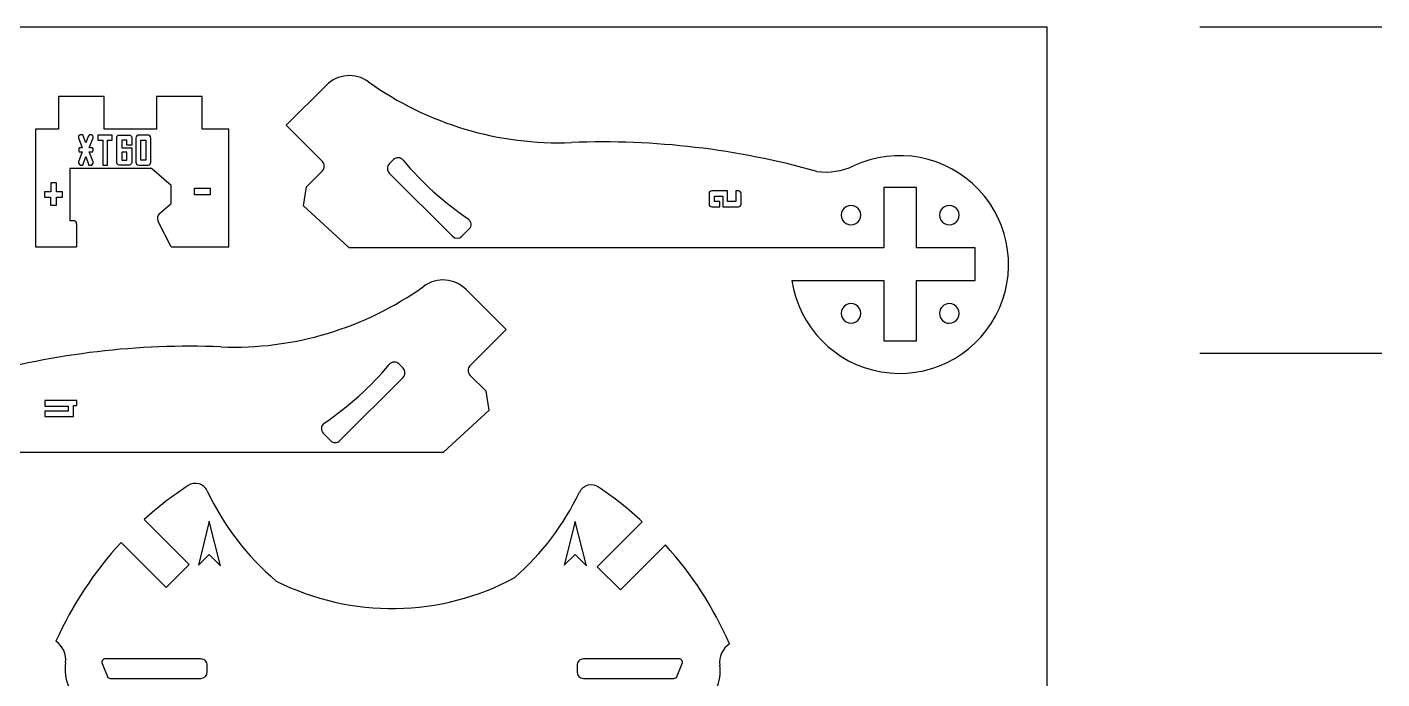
# Model space of a CAD drawing. Extents: x 699 to 13006, y 967 to 6587.
# Drawn here: x 3658 to 4246, y 4528 to 4811 of the extents above; entities that cross this region are included whole.
import ezdxf

# ---------------------------------------------------------------- set-up
doc = ezdxf.new("R2010")
doc.units = 0
doc.layers.add('Plantilla_LASERCUT_Illustrator_V2.0', color=7, linetype='CONTINUOUS')

msp = doc.modelspace()

# ---------------------------------------------------------------- linework, layer by layer
at = {"layer": 'Plantilla_LASERCUT_Illustrator_V2.0', "color": 7}
msp.add_lwpolyline([(699.319983, 2259.409869), (4100.894897, 2259.409869), (4100.894897, 4810.590805), (699.319983, 4810.590805)], close=True, dxfattribs=at)
for points in [[(4246.150294, 4810.590605), (4167.145296, 4810.590605)], [(4246.150294, 4668.858208), (4167.145296, 4668.858208)]]:
    msp.add_lwpolyline(points, dxfattribs=at)
at = {"layer": 'Plantilla_LASERCUT_Illustrator_V2.0', "color": 5}
for points in [[(3671.75825, 4780.423195), (3671.75825, 4766.259406)], [(3691.587552, 4780.423195), (3671.75825, 4780.423195)], [(3691.587552, 4766.259406), (3691.587552, 4780.423195)], [(3714.249605, 4780.423195), (3714.249605, 4766.259406)], [(3734.0789, 4780.423195), (3714.249605, 4780.423195)], [(3734.0789, 4766.259406), (3734.0789, 4780.423195)], [(3786.319325, 4752.264774), (3770.620715, 4767.96338), (3788.027712, 4785.370375)], [(3671.75825, 4766.259406), (3661.843595, 4766.259406)], [(3661.843595, 4766.259406), (3661.843595, 4715.269797)], [(3714.249605, 4766.259406), (3691.587552, 4766.259406)], [(3745.693205, 4766.259406), (3734.0789, 4766.259406)], [(3745.693205, 4715.269797), (3745.693205, 4766.259406)], [(3815.36372, 4751.263242), (3817.161117, 4753.060635)], [(3715.665305, 4729.698581), (3720.623307, 4734.036809), (3720.623307, 4741.826895), (3712.125035, 4749.262897), (3676.71557, 4749.262897), (3676.71557, 4726.600805), (3678.24026, 4726.600805)], [(3797.862432, 4714.716852), (3778.063715, 4732.957558), (3779.348322, 4741.287645), (3786.319325, 4748.258645)], [(3842.829305, 4719.791525), (3815.36372, 4747.257113)], [(4069.631645, 4700.553072), (4069.631645, 4714.716852), (4044.13682, 4714.716852), (4044.13682, 4740.919866), (4029.97307, 4740.919866), (4029.97307, 4714.716852), (3797.862432, 4714.716852)], [(3679.656635, 4725.184467), (3679.656635, 4715.269797)], [(3720.623307, 4715.269797), (3715.00727, 4726.279497)], [(3850.012722, 4722.968825), (3846.835422, 4719.791525)], [(3661.843595, 4715.269797), (3679.656635, 4715.269797)], [(3720.623307, 4715.269797), (3745.693205, 4715.269797)], [(3990.115348, 4700.553072), (4029.97307, 4700.553072), (4029.97307, 4674.350075), (4044.13682, 4674.350075), (4044.13682, 4700.553072)], [(4044.13682, 4700.553072), (4069.631645, 4700.553072)], [(3866.075795, 4679.26613), (3848.66876, 4696.673165)], [(3850.377222, 4663.567527), (3866.075795, 4679.26613)], [(3821.332827, 4662.565992), (3819.535385, 4664.36339)], [(3793.86722, 4631.094282), (3821.332827, 4658.559867)], [(3857.348172, 4652.5904), (3850.377222, 4659.561402)], [(3858.632757, 4644.260315), (3857.348172, 4652.5904)], [(3838.83404, 4626.01961), (3858.632757, 4644.260315)], [(3786.683765, 4634.271582), (3789.861087, 4631.094282)], [(3606.72344, 4626.01961), (3838.83404, 4626.01961)], [(3698.991612, 4586.914917), (3718.519467, 4567.35248), (3728.534772, 4577.367785), (3709.006917, 4596.930222)], [(3925.165933, 4595.894105), (3905.638093, 4576.366257), (3915.653398, 4566.350945), (3935.181245, 4585.8788)], [(3690.709737, 4534.425529), (3693.1889, 4528.276984)], [(3733.520307, 4536.371577), (3692.023355, 4536.371577)], [(3736.353065, 4530.706054), (3736.353065, 4533.538812)], [(3896.818265, 4533.538812), (3896.818265, 4530.706054)], [(3941.147975, 4536.371577), (3899.651023, 4536.371577)], [(3939.982438, 4528.276984), (3942.461593, 4534.425529)], [(3694.646337, 4527.873304), (3733.520307, 4527.873304)], [(3899.651023, 4527.873304), (3938.524993, 4527.873304)]]:
    msp.add_lwpolyline(points, dxfattribs=at)
at = {"layer": 'Plantilla_LASERCUT_Illustrator_V2.0', "color": 3}
for points in [[(3686.60187, 4758.148171), (3685.087883, 4758.148171), (3686.820728, 4762.566225), (3686.820728, 4763.253767), (3686.212133, 4763.862361), (3685.759433, 4763.862361), (3685.243778, 4763.894341), (3684.728123, 4763.144841), (3683.666828, 4760.364695), (3682.339718, 4763.862363), (3681.13752, 4763.862363), (3680.52792, 4763.253768), (3680.52792, 4762.566227), (3681.995948, 4758.148173), (3680.808735, 4758.148173)], [(3698.153175, 4763.722455), (3702.4623, 4763.722455)], [(3710.535915, 4763.722455), (3706.6635, 4763.722455)], [(3680.574893, 4757.288745), (3680.574893, 4757.13285)], [(3697.07589, 4751.808398), (3697.07589, 4762.645173)], [(3703.540583, 4762.645173), (3703.540583, 4759.381349), (3701.385015, 4759.381349), (3701.385015, 4761.535912), (3699.230453, 4761.535912), (3699.230453, 4758.17915), (3703.540583, 4758.17915), (3703.540583, 4751.808398)], [(3705.367365, 4762.426319), (3705.367365, 4752.011262)], [(3711.831053, 4752.011262), (3711.831053, 4762.426319)], [(3680.699805, 4756.414329), (3682.073895, 4756.414329), (3680.52792, 4752.16716), (3680.52792, 4751.480618), (3681.13752, 4750.731117), (3682.339718, 4750.731117), (3683.666828, 4754.368692), (3685.009935, 4750.731117), (3686.212133, 4750.731117), (3686.820728, 4751.480618), (3686.820728, 4752.16716), (3685.087883, 4756.492276), (3686.539913, 4756.492275)], [(3702.4623, 4750.731116), (3698.153175, 4750.731116)], [(3706.6635, 4750.731116), (3710.753775, 4750.731116)], [(3962.098276, 4734.881419), (3962.098276, 4739.486349), (3955.306006, 4739.486349)], [(3966.856703, 4739.486349), (3965.705468, 4739.486349), (3965.705468, 4734.881419), (3962.098276, 4734.881419)], [(3954.154771, 4738.335117), (3954.154771, 4733.730186)], [(3955.306006, 4732.578953), (3958.778888, 4732.578953), (3958.778888, 4734.881419), (3956.476426, 4734.881419), (3956.476426, 4737.183884), (3960.064433, 4737.183884), (3960.064433, 4732.578953), (3966.856703, 4732.578953)], [(3968.007931, 4733.730186), (3968.007931, 4738.335117)]]:
    msp.add_lwpolyline(points, dxfattribs=at)
for points in [[(3693.062565, 4761.520923), (3695.13918, 4761.520923), (3695.13918, 4763.722455), (3688.893345, 4763.722455), (3688.893345, 4761.520923), (3690.96996, 4761.520923), (3690.96996, 4750.731116), (3693.062565, 4750.731116)], [(3710.535915, 4763.722455)], [(3707.521928, 4752.86969), (3707.521928, 4761.535912), (3709.67649, 4761.535912), (3709.67649, 4752.86969)], [(3701.385015, 4756.27442), (3699.230453, 4756.27442), (3699.230453, 4752.901668), (3701.385015, 4752.901668)], [(3670.901235, 4736.828157), (3673.466108, 4736.828157), (3673.466108, 4739.035719), (3670.901235, 4739.035719), (3670.901235, 4743.027751), (3668.413223, 4743.027751), (3668.413223, 4739.035719), (3665.761793, 4739.035719), (3665.761793, 4736.828157), (3668.326665, 4736.828157), (3668.326665, 4733.322924), (3670.901235, 4733.322924)], [(3730.867793, 4740.655576), (3737.535638, 4740.655576), (3737.535638, 4737.738639), (3730.867793, 4737.738639)], [(3667.565828, 4646.129041), (3675.931455, 4646.129041), (3675.931455, 4643.826578), (3665.800605, 4643.826578), (3665.800605, 4641.524116), (3678.233918, 4641.524116), (3678.233918, 4646.282543), (3679.692143, 4646.282543), (3679.692143, 4648.469881), (3665.800605, 4648.469881), (3665.800605, 4646.129041)], [(3737.233748, 4596.092491), (3732.4989, 4577.066176), (3737.233748, 4581.715081), (3742.140473, 4576.804351)], [(3896.051235, 4596.065513), (3891.31539, 4577.043196), (3896.051235, 4581.688096), (3900.95796, 4576.781371)]]:
    msp.add_lwpolyline(points, close=True, dxfattribs=at)
at = {"layer": 'Plantilla_LASERCUT_Illustrator_V2.0', "color": 5}
for points in [[(4015.72427, 4724.71649)], [(4058.38562, 4724.71649)], [(4015.72427, 4682.06228)], [(4058.38562, 4682.05517)]]:
    msp.add_lwpolyline(points, close=True, dxfattribs=at)
for points in [[(3806.29223, 4786.86868), (3800.657621, 4790.905733), (3792.929071, 4790.271732), (3788.027712, 4785.370375)], [(3806.29223, 4786.86868), (3831.91069, 4768.513716), (3862.919056, 4759.227118), (3894.40943, 4760.478738)], [(4000.930895, 4747.917161), (3966.302951, 4757.668384), (3930.355774, 4761.907466), (3894.40943, 4760.478738)], [(4071.203179, 4740.013407), (4057.213462, 4754.810378), (4035.31915, 4758.983571), (4016.86727, 4750.370173)], [(3787.149023, 4750.26171), (3787.149023, 4751.013005), (3786.850572, 4751.733529), (3786.319325, 4752.264774)], [(3815.36372, 4751.263242), (3814.832473, 4750.731996), (3814.534022, 4750.011472), (3814.534022, 4749.260177)], [(3819.286766, 4753.887677), (3818.49363, 4753.922032), (3817.722475, 4753.621993), (3817.161117, 4753.060635)], [(3821.33294, 4752.879932), (3820.822225, 4753.487727), (3820.079902, 4753.853322), (3819.286766, 4753.887677)], [(3821.33294, 4752.879932), (3829.545402, 4743.106383), (3839.058005, 4734.503898), (3849.605465, 4727.312382)], [(3786.319325, 4748.258645), (3786.850572, 4748.78989), (3787.149023, 4749.510414), (3787.149023, 4750.26171)], [(3814.534022, 4749.260177), (3814.534022, 4748.508882), (3814.832473, 4747.788358), (3815.36372, 4747.257113)], [(4000.930895, 4747.917161), (4006.368486, 4747.173816), (4011.904925, 4748.026015), (4016.86727, 4750.370173)], [(4078.498623, 4685.182485), (4088.132549, 4703.122663), (4085.192896, 4725.216437), (4071.203179, 4740.013407)], [(3715.665305, 4729.698581), (3714.688763, 4728.844113), (3714.417641, 4727.435389), (3715.00727, 4726.279497)], [(4012.04441, 4731.090194), (4011.285375, 4729.775507), (4011.285375, 4728.155745), (4012.04441, 4726.841058)], [(4015.72427, 4733.214762), (4014.2062, 4733.214762), (4012.803445, 4732.404882), (4012.04441, 4731.090194)], [(4019.40413, 4731.090194), (4018.645095, 4732.404882), (4017.24234, 4733.214762), (4015.72427, 4733.214762)], [(4019.40413, 4726.841058), (4020.163165, 4728.155745), (4020.163165, 4729.775507), (4019.40413, 4731.090194)], [(4054.70576, 4731.090194), (4053.946725, 4729.775507), (4053.946725, 4728.155745), (4054.70576, 4726.841058)], [(4058.38562, 4733.214762), (4056.86755, 4733.214762), (4055.464795, 4732.404882), (4054.70576, 4731.090194)], [(4062.06548, 4731.090194), (4061.306445, 4732.404882), (4059.903691, 4733.214762), (4058.38562, 4733.214762)], [(4062.06548, 4726.841058), (4062.824515, 4728.155745), (4062.824515, 4729.775507), (4062.06548, 4731.090194)], [(3679.656635, 4725.184467), (3679.656612, 4725.966694), (3679.022486, 4726.600803), (3678.24026, 4726.600805)], [(3850.830048, 4725.236329), (3850.751305, 4726.076154), (3850.302393, 4726.837201), (3849.605465, 4727.312382)], [(3850.012722, 4722.968825), (3850.609173, 4723.565275), (3850.908791, 4724.396505), (3850.830048, 4725.236329)], [(4012.04441, 4726.841058), (4012.803445, 4725.526371), (4014.2062, 4724.71649), (4015.72427, 4724.71649)], [(4015.72427, 4724.71649), (4017.24234, 4724.71649), (4018.645095, 4725.526371), (4019.40413, 4726.841058)], [(4054.70576, 4726.841058), (4055.464795, 4725.526371), (4056.86755, 4724.71649), (4058.38562, 4724.71649)], [(4058.38562, 4724.71649), (4059.903691, 4724.71649), (4061.306445, 4725.526371), (4062.06548, 4726.841058)], [(3842.829305, 4719.791525), (3843.935565, 4718.685268), (3845.729163, 4718.685268), (3846.835422, 4719.791525)], [(3742.287087, 4671.781497), (3773.777464, 4670.529878), (3804.785834, 4679.816479), (3830.404295, 4698.171447)], [(3848.66876, 4696.673165), (3843.767403, 4701.574486), (3836.038888, 4702.208476), (3830.404295, 4698.171447)], [(3990.115348, 4700.553072), (3993.126929, 4680.413736), (4008.699014, 4664.467369), (4028.761156, 4660.978396)], [(4012.04441, 4688.435984), (4011.285375, 4687.121297), (4011.285375, 4685.501535), (4012.04441, 4684.186848)], [(4015.72427, 4690.560552), (4014.2062, 4690.560552), (4012.803445, 4689.750671), (4012.04441, 4688.435984)], [(4019.40413, 4688.435984), (4018.645095, 4689.750671), (4017.24234, 4690.560552), (4015.72427, 4690.560552)], [(4019.40413, 4684.186848), (4020.163165, 4685.501535), (4020.163165, 4687.121297), (4019.40413, 4688.435984)], [(4058.38562, 4690.553442), (4056.040809, 4690.550726), (4054.141403, 4688.649119), (4054.141403, 4686.304306)], [(4062.069584, 4688.430296), (4061.309454, 4689.745706), (4059.904863, 4690.555202), (4058.38562, 4690.553442)], [(4062.069584, 4684.178316), (4062.829713, 4685.493726), (4062.829713, 4687.114886), (4062.069584, 4688.430296)], [(4012.04441, 4684.186848), (4012.803445, 4682.872161), (4014.2062, 4682.06228), (4015.72427, 4682.06228)], [(4015.72427, 4682.06228), (4017.24234, 4682.06228), (4018.645095, 4682.872161), (4019.40413, 4684.186848)], [(4028.761156, 4660.978396), (4048.823299, 4657.489422), (4068.864698, 4667.242307), (4078.498623, 4685.182485)], [(4054.141403, 4686.304306), (4054.141403, 4683.959493), (4056.040809, 4682.057886), (4058.38562, 4682.05517)], [(4058.38562, 4682.05517), (4059.904863, 4682.05341), (4061.309454, 4682.862906), (4062.069584, 4684.178316)], [(3742.287087, 4671.781497), (3706.340746, 4673.210224), (3670.393572, 4668.971142), (3635.76563, 4659.21992)], [(3787.091015, 4638.615132), (3797.638499, 4645.806647), (3807.151125, 4654.409135), (3815.363607, 4664.182692)], [(3817.409761, 4665.19041), (3816.616637, 4665.156056), (3815.874323, 4664.790471), (3815.363607, 4664.182692)], [(3819.535385, 4664.36339), (3818.97403, 4664.924733), (3818.202885, 4665.224763), (3817.409761, 4665.19041)], [(3850.377222, 4663.567527), (3849.845977, 4663.036282), (3849.547526, 4662.315759), (3849.547526, 4661.564465)], [(3822.162524, 4660.56293), (3822.162524, 4661.314224), (3821.864073, 4662.034747), (3821.332827, 4662.565992)], [(3821.332827, 4658.559867), (3821.864073, 4659.091112), (3822.162524, 4659.811635), (3822.162524, 4660.56293)], [(3849.547526, 4661.564465), (3849.547526, 4660.81317), (3849.845977, 4660.092647), (3850.377222, 4659.561402)], [(3785.866441, 4636.539081), (3785.787699, 4635.699258), (3786.087316, 4634.868031), (3786.683765, 4634.271582)], [(3787.091015, 4638.615132), (3786.394091, 4638.139949), (3785.945182, 4637.378904), (3785.866441, 4636.539081)], [(3789.861087, 4631.094282), (3790.392333, 4630.563034), (3791.112858, 4630.264582), (3791.864154, 4630.264582)], [(3791.864154, 4630.264582), (3792.61545, 4630.264582), (3793.335975, 4630.563034), (3793.86722, 4631.094282)], [(3728.036742, 4611.624245), (3721.334032, 4607.210278), (3714.972814, 4602.298416), (3709.006917, 4596.930222)], [(3732.692954, 4612.362124), (3731.107388, 4612.804249), (3729.407925, 4612.534932), (3728.036742, 4611.624245)], [(3736.29551, 4609.32134), (3735.593411, 4610.810149), (3734.278521, 4611.919999), (3732.692954, 4612.362124)], [(3901.515674, 4611.707394), (3899.926725, 4611.277579), (3898.603265, 4610.17796), (3897.88964, 4608.69464)], [(3906.166025, 4610.93342), (3904.801946, 4611.854716), (3903.104622, 4612.137208), (3901.515674, 4611.707394)], [(3925.165933, 4595.894105), (3919.221768, 4601.380128), (3912.870266, 4606.407638), (3906.166025, 4610.93342)], [(3736.29551, 4609.32134), (3743.386358, 4594.285101), (3753.600855, 4580.933054), (3766.25813, 4570.155207)], [(3869.897315, 4571.71766), (3881.602536, 4582.051476), (3891.120357, 4594.624217), (3897.88964, 4608.69464)], [(3698.991612, 4586.914917), (3687.299694, 4574.242626), (3677.732255, 4559.76434), (3670.659207, 4544.03984)], [(3963.01763, 4542.906012), (3956.104993, 4558.63124), (3946.705957, 4573.141125), (3935.181245, 4585.8788)], [(3766.25813, 4570.155207), (3798.986759, 4553.720001), (3837.678998, 4554.303321), (3869.897315, 4571.71766)], [(3674.839917, 4534.720887), (3675.300055, 4538.364803), (3673.686875, 4541.960639), (3670.659207, 4544.03984)], [(3963.01763, 4542.906012), (3959.973928, 4540.850359), (3958.332905, 4537.267148), (3958.764763, 4533.619774)], [(3674.839917, 4534.720887), (3673.781093, 4527.597402), (3676.82873, 4520.485557), (3682.717047, 4516.339129)], [(3690.849397, 4535.747638), (3690.586058, 4535.357517), (3690.533721, 4534.862062), (3690.709737, 4534.425529)], [(3692.023355, 4536.371577), (3691.552672, 4536.371578), (3691.112736, 4536.13776), (3690.849397, 4535.747638)], [(3735.523372, 4535.541879), (3734.992127, 4536.073126), (3734.271603, 4536.371577), (3733.520307, 4536.371577)], [(3736.353065, 4533.538812), (3736.353067, 4534.290107), (3736.054617, 4535.010632), (3735.523372, 4535.541879)], [(3897.647958, 4535.541879), (3897.116712, 4535.010632), (3896.818263, 4534.290107), (3896.818265, 4533.538812)], [(3899.651023, 4536.371577), (3898.899727, 4536.371577), (3898.179203, 4536.073126), (3897.647958, 4535.541879)], [(3942.321933, 4535.747638), (3942.058594, 4536.13776), (3941.618658, 4536.371578), (3941.147975, 4536.371577)], [(3942.461593, 4534.425529), (3942.637609, 4534.862062), (3942.585272, 4535.357517), (3942.321933, 4535.747638)], [(3950.745298, 4515.299659), (3956.665601, 4519.400293), (3959.768307, 4526.488289), (3958.764763, 4533.619774)], [(3693.1889, 4528.276984), (3693.629153, 4528.012836), (3694.132919, 4527.873303), (3694.646337, 4527.873304)], [(3733.520307, 4527.873304), (3735.084793, 4527.873304), (3736.353061, 4529.141569), (3736.353065, 4530.706054)], [(3896.818265, 4530.706054), (3896.818269, 4529.141569), (3898.086537, 4527.873304), (3899.651023, 4527.873304)], [(3938.524993, 4527.873304), (3939.038413, 4527.873301), (3939.542182, 4528.012834), (3939.982438, 4528.276984)]]:
    msp.add_open_spline(points, degree=3, dxfattribs=at)
at = {"layer": 'Plantilla_LASERCUT_Illustrator_V2.0', "color": 3}
for points in [[(3697.07589, 4762.645173), (3697.07589, 4762.93398), (3697.176825, 4763.183814), (3697.38768, 4763.394673)], [(3697.38768, 4763.394673), (3697.594545, 4763.612528), (3697.848375, 4763.722455), (3698.153175, 4763.722455)], [(3702.4623, 4763.722455), (3702.763103, 4763.722455), (3703.016933, 4763.612528), (3703.227788, 4763.394673)], [(3703.227788, 4763.394673), (3703.434653, 4763.183814), (3703.540583, 4762.93398), (3703.540583, 4762.645173)], [(3705.74211, 4763.331715), (3705.492278, 4763.081882), (3705.367365, 4762.777085), (3705.367365, 4762.426319)], [(3706.6635, 4763.722455), (3706.295745, 4763.722455), (3705.991943, 4763.589543), (3705.74211, 4763.331715)], [(3711.4563, 4763.331715), (3711.206468, 4763.589543), (3710.898675, 4763.722455), (3710.535915, 4763.722455)], [(3711.831053, 4762.426319), (3711.831053, 4762.777085), (3711.70614, 4763.081882), (3711.4563, 4763.331715)], [(3680.808735, 4758.148173), (3680.660835, 4758.023256), (3680.582888, 4757.734448), (3680.574893, 4757.288745)], [(3680.574893, 4757.13285), (3680.574893, 4756.797073), (3680.613893, 4756.559232), (3680.699805, 4756.414329)], [(3686.539913, 4756.492275), (3686.72679, 4756.531252), (3686.820728, 4756.781082), (3686.820728, 4757.241775)], [(3686.820728, 4757.241775), (3686.820728, 4757.69847), (3686.746778, 4757.99927), (3686.60187, 4758.148171)], [(3697.38768, 4751.042908), (3697.176825, 4751.24977), (3697.07589, 4751.503601), (3697.07589, 4751.808398)], [(3698.153175, 4750.731116), (3697.848375, 4750.731116), (3697.594545, 4750.832049), (3697.38768, 4751.042908)], [(3703.227788, 4751.042908), (3703.016933, 4750.832049), (3702.763103, 4750.731116), (3702.4623, 4750.731116)], [(3703.540583, 4751.808398), (3703.540583, 4751.503601), (3703.434653, 4751.24977), (3703.227788, 4751.042908)], [(3705.367365, 4752.011262), (3705.367365, 4751.644507), (3705.464295, 4751.343708), (3705.664163, 4751.105866)], [(3705.664163, 4751.105866), (3705.871028, 4750.87502), (3706.202805, 4750.750103), (3706.6635, 4750.731116)], [(3710.753775, 4750.731116), (3711.066563, 4750.781081), (3711.320393, 4750.925986), (3711.519263, 4751.167824)], [(3711.519263, 4751.167824), (3711.72612, 4751.417658), (3711.831053, 4751.698471), (3711.831053, 4752.011262)], [(3955.306006, 4739.486349), (3954.986213, 4739.48635), (3954.711196, 4739.377623), (3954.480953, 4739.160167)], [(3967.662563, 4739.160167), (3967.445101, 4739.377623), (3967.176481, 4739.48635), (3966.856703, 4739.486349)], [(3954.480953, 4739.160167), (3954.263498, 4738.929921), (3954.154771, 4738.654905), (3954.154771, 4738.335117)], [(3954.154771, 4733.730186), (3954.154771, 4733.410406), (3954.263498, 4733.141786), (3954.480953, 4732.924323)], [(3968.007931, 4738.335117), (3968.007916, 4738.654905), (3967.892798, 4738.929921), (3967.662563, 4739.160167)], [(3967.662563, 4732.924323), (3967.892798, 4733.141786), (3968.007916, 4733.410406), (3968.007931, 4733.730186)], [(3954.480953, 4732.924323), (3954.711196, 4732.694085), (3954.986213, 4732.578961), (3955.306006, 4732.578953)], [(3966.856703, 4732.578953), (3967.176481, 4732.578961), (3967.445101, 4732.694085), (3967.662563, 4732.924323)]]:
    msp.add_open_spline(points, degree=3, dxfattribs=at)

doc.saveas('drawing.dxf')
